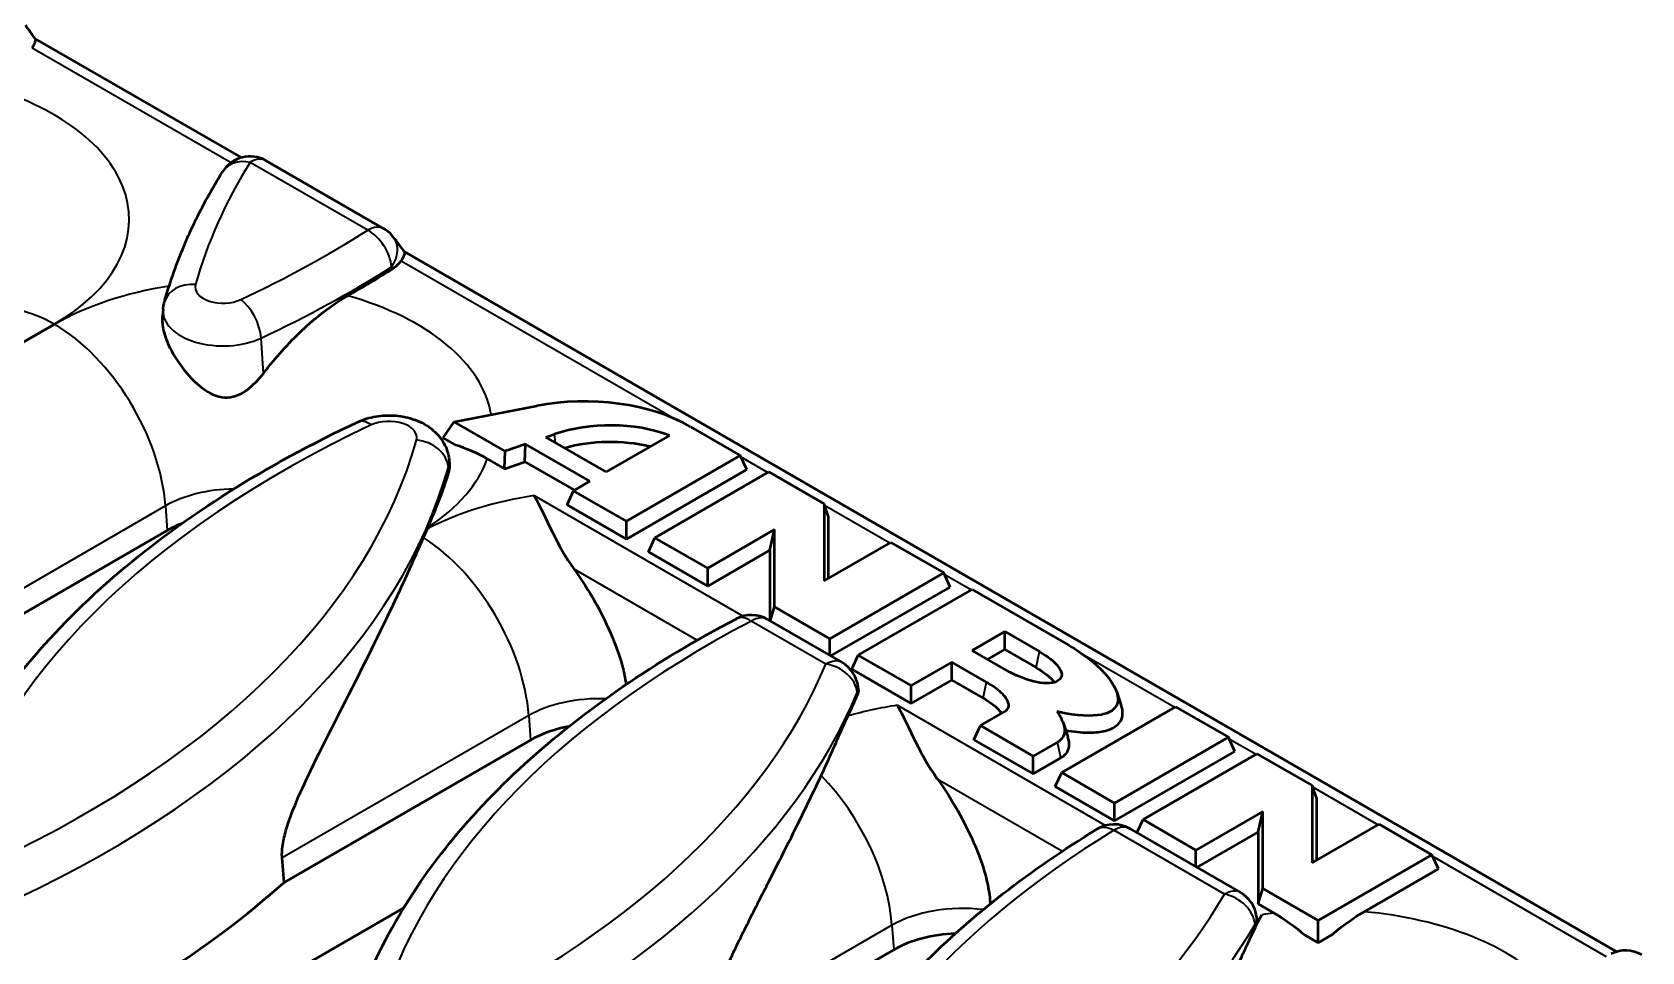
# Model space of a CAD drawing. Header units: millimetres. Extents: x 0 to 1485, y 0 to 1050.
# Drawn here: x 364.2 to 401.5, y 161.43 to 182.74 of the extents above; entities that cross this region are included whole.
import ezdxf

# ---------------------------------------------------------------- set-up
doc = ezdxf.new("R2010")
doc.units = ezdxf.units.MM
doc.header["$LTSCALE"] = 2.5
doc.layers.add('Sichtbar (ISO)', color=7, linetype='Continuous', lineweight=50)
doc.layers.add('Sichtbar schmal (ISO)', color=7, linetype='Continuous', lineweight=35)

msp = doc.modelspace()

# ---------------------------------------------------------------- linework, layer by layer
at = {"layer": 'Sichtbar (ISO)'}
for p, q in [((369.047, 179.835), (364.26, 182.598)), ((369.622, 179.761), (372.349, 178.187)), ((400.926, 161.429), (372.82, 177.656)), ((367.231, 176.325), (367.215, 176.177)), ((373.974, 173.712), (375.89, 174.081)), ((373.726, 173.338), (373.974, 173.712)), ((375.161, 173.027), (373.974, 173.712)), ((379.455, 173.595), (380.608, 172.93)), ((373.993, 173.184), (373.726, 173.338)), ((375.633, 173.19), (375.161, 173.027)), ((375.616, 172.786), (375.633, 173.19)), ((377.121, 172.331), (375.633, 173.19)), ((376.103, 173.353), (376.299, 173.421)), ((377.498, 172.548), (376.103, 173.353)), ((378.967, 173.396), (377.498, 172.548)), ((373.858, 172.839), (373.872, 172.709)), ((374.744, 172.854), (375.145, 172.622)), ((375.145, 172.622), (375.161, 173.027)), ((375.145, 172.622), (375.616, 172.786)), ((375.616, 172.786), (376.763, 172.124)), ((380.608, 172.93), (377.969, 171.406)), ((380.76, 172.603), (380.608, 172.93)), ((377.969, 170.992), (380.76, 172.603)), ((378.63, 171.024), (381.269, 172.548)), ((381.269, 172.548), (382.549, 171.809)), ((376.593, 171.786), (376.744, 172.113)), ((376.744, 172.113), (377.121, 172.331)), ((377.969, 171.406), (376.744, 172.113)), ((376.593, 171.786), (377.969, 170.992)), ((382.656, 171.508), (382.549, 171.809)), ((382.549, 171.809), (382.549, 170.021)), ((377.969, 170.992), (377.969, 171.406)), ((382.656, 170.083), (382.656, 171.508)), ((367.329, 171.194), (360.137, 167.041)), ((378.478, 170.698), (378.63, 171.024)), ((379.855, 170.317), (378.63, 171.024)), ((381.403, 171.211), (379.855, 170.317)), ((381.296, 170.735), (381.403, 171.211)), ((381.403, 169.423), (381.403, 171.211)), ((382.549, 170.021), (384.097, 170.915)), ((384.097, 170.915), (385.322, 170.208)), ((378.478, 170.698), (379.855, 169.903)), ((379.855, 169.903), (381.296, 170.735)), ((381.296, 170.735), (381.296, 169.097)), ((379.855, 169.903), (379.855, 170.317)), ((385.322, 170.208), (382.683, 168.684)), ((385.474, 169.881), (385.322, 170.208)), ((382.705, 168.283), (385.474, 169.881)), ((383.344, 168.303), (385.983, 169.826)), ((385.983, 169.826), (388.151, 168.575)), ((381.302, 169.093), (381.403, 169.423)), ((382.683, 168.684), (381.403, 169.423)), ((381.239, 169.129), (382.967, 168.132)), ((382.683, 168.295), (382.683, 168.684)), ((385.982, 168.412), (386.737, 168.848)), ((386.737, 168.848), (387.539, 168.385)), ((386.737, 168.433), (386.737, 168.848)), ((383.192, 167.976), (383.344, 168.303)), ((384.569, 167.596), (383.344, 168.303)), ((386.784, 167.949), (385.982, 168.412)), ((386.341, 168.205), (386.737, 168.433)), ((386.737, 168.433), (387.463, 168.014)), ((383.192, 167.976), (384.569, 167.182)), ((385.512, 168.14), (384.569, 167.596)), ((386.313, 167.677), (385.512, 168.14)), ((385.512, 167.726), (385.512, 168.14)), ((383.336, 167.572), (383.343, 167.513)), ((384.569, 167.182), (385.512, 167.726)), ((384.569, 167.182), (384.569, 167.596)), ((385.512, 167.726), (386.238, 167.307)), ((389.333, 167.449), (389.438, 167.134)), ((386.172, 166.67), (386.738, 166.996)), ((388.058, 165.581), (390.697, 167.105)), ((390.697, 167.105), (391.922, 166.398)), ((386.021, 166.343), (386.172, 166.67)), ((387.397, 165.963), (386.172, 166.67)), ((388.095, 166.72), (388.2, 166.405)), ((391.922, 166.398), (389.283, 164.874)), ((392.073, 166.071), (391.922, 166.398)), ((375.747, 166.333), (370.036, 163.036)), ((386.021, 166.343), (387.397, 165.549)), ((387.962, 166.289), (387.397, 165.963)), ((389.283, 164.46), (392.073, 166.071)), ((389.944, 164.492), (392.583, 166.016)), ((392.583, 166.016), (393.863, 165.277)), ((387.397, 165.549), (387.397, 165.963)), ((387.397, 165.549), (388.038, 165.919)), ((387.906, 165.254), (388.058, 165.581)), ((387.906, 165.254), (389.283, 164.46)), ((389.283, 164.874), (388.058, 165.581)), ((393.97, 164.976), (393.863, 165.277)), ((393.863, 165.277), (393.863, 163.489)), ((393.97, 163.551), (393.97, 164.976)), ((389.283, 164.46), (389.283, 164.874)), ((392.717, 164.679), (391.168, 163.785)), ((392.609, 164.203), (392.717, 164.679)), ((392.717, 162.891), (392.717, 164.679)), ((389.64, 164.279), (392.204, 162.798)), ((389.801, 164.186), (389.944, 164.492)), ((391.168, 163.785), (389.944, 164.492)), ((391.19, 163.384), (392.609, 164.203)), ((392.609, 164.203), (392.609, 162.539)), ((393.863, 163.489), (395.411, 164.383)), ((395.411, 164.383), (396.636, 163.676)), ((391.168, 163.396), (391.168, 163.785)), ((370.036, 163.036), (369.99, 163.603)), ((396.636, 163.676), (393.997, 162.152)), ((396.787, 163.349), (396.636, 163.676)), ((395.064, 162.354), (396.787, 163.349)), ((392.609, 162.539), (392.717, 162.891)), ((393.997, 162.152), (392.717, 162.891)), ((368.208, 159.79), (372.809, 162.447)), ((392.609, 162.539), (392.983, 162.323)), ((392.573, 162.242), (392.581, 162.181)), ((393.997, 161.635), (393.997, 162.152)), ((393.997, 161.635), (393.696, 161.808)), ((394.318, 161.82), (393.997, 161.635)), ((384.165, 161.473), (379.936, 159.032))]:
    msp.add_line(p, q, dxfattribs=at)
for centre, start, end in [((369.247, 179.112), 60, 148.1054), ((371.974, 177.537), 36.6967, 60), ((380.864, 168.48), 60, 117.5886), ((382.592, 167.482), 6.8737, 60), ((389.265, 163.629), 60, 121.3558), ((391.829, 162.149), 7.1129, 60), ((401.126, 160.706), 60, 116.5304)]:
    msp.add_arc(centre, 0.75, start, end, dxfattribs=at)
for centre, major_axis, ratio, start_param, end_param in [((285.226, 227.319), (87.523, -69.96), 0.214492, 0.643111, 0.648598), ((295.521, 220.245), (87.376, -69.967), 0.213832, 0.681083, 0.686761), ((351.8, 188.163), (28.061, 0), 0.57735, 5.491071, 5.545012), ((376.992, 172.173), (3.484, 0), 0.57735, 0.785398, 1.892547), ((377.598, 172.171), (2.525, 0), 0.57735, 0.997983, 2.111216), ((377.598, 171.845), (2.418, 0), 0.57735, 1.181469, 2.023245), ((368.92, 170.275), (-2.25, 0), 0.57735, 5.300487, 5.497787), ((346.143, 175.177), (28.061, 0), 0.57735, 6.037109, 6.039532), ((356.042, 171.172), (28.061, 0), 0.57735, 6.01589, 6.047069), ((377.338, 165.415), (-2.25, 0), 0.57735, 5.029774, 5.497787), ((346.143, 171.911), (28.411, 0), 0.57735, 5.542918, 5.711515), ((365.942, 167.168), (28.061, 0), 0.57735, 5.959368, 5.977074), ((385.756, 160.555), (-2.25, 0), 0.57735, 4.783492, 5.497787)]:
    msp.add_ellipse(centre, major_axis=major_axis, ratio=ratio, start_param=start_param, end_param=end_param, dxfattribs=at)
for points, knots in [([(364.264, 182.593), (364.266, 182.59), (364.267, 182.587), (364.276, 182.564), (364.27, 182.529), (364.237, 182.45), (364.22, 182.418), (364.198, 182.38)], [0.071623, 0.071623, 0.071623, 0.071623, 0.0839687, 0.0839687, 0.1618309, 0.1618309, 0.2033468, 0.2033468, 0.2033468, 0.2033468]), ([(367.261, 176.482), (367.319, 176.69), (367.383, 176.896), (367.525, 177.307), (367.602, 177.512), (367.77, 177.918), (367.86, 178.12), (368.053, 178.522), (368.156, 178.721), (368.374, 179.117), (368.489, 179.313), (368.61, 179.508)], [5.6570493, 5.6570493, 5.6570493, 5.6570493, 5.6941829, 5.6941829, 5.7313165, 5.7313165, 5.7684501, 5.7684501, 5.8055837, 5.8055837, 5.8427174, 5.8427174, 5.8427174, 5.8427174]), ([(372.823, 177.652), (372.827, 177.646), (372.829, 177.638), (372.827, 177.601), (372.814, 177.564), (372.776, 177.492), (372.763, 177.469), (372.748, 177.444)], [0.0671788, 0.0671788, 0.0671788, 0.0671788, 0.1015583, 0.1015583, 0.1727083, 0.1727083, 0.2004343, 0.2004343, 0.2004343, 0.2004343]), ([(372.748, 177.444), (372.747, 177.443), (372.747, 177.442), (372.704, 177.375), (372.639, 177.313), (372.556, 177.261)], [0.16351239, 0.16351239, 0.16351239, 0.16351239, 0.16465062, 0.16465062, 0.23787914, 0.23787914, 0.23787914, 0.23787914]), ([(367.231, 176.325), (367.232, 176.336), (367.234, 176.347), (367.237, 176.368), (367.238, 176.379), (367.242, 176.4), (367.244, 176.41), (367.248, 176.431), (367.251, 176.441), (367.256, 176.462), (367.259, 176.472), (367.261, 176.482)], [5.5596905, 5.5596905, 5.5596905, 5.5596905, 5.57916226, 5.57916226, 5.59863402, 5.59863402, 5.61810578, 5.61810578, 5.63757754, 5.63757754, 5.6570493, 5.6570493, 5.6570493, 5.6570493]), ([(369.556, 174.832), (369.644, 174.947), (369.735, 175.059), (370.117, 175.511), (370.424, 175.822), (370.996, 176.303), (371.252, 176.485), (371.508, 176.631)], [-0.647367, -0.647367, -0.647367, -0.647367, -0.5599966, -0.5599966, -0.287272, -0.287272, -0.0710423, -0.0710423, -0.0710423, -0.0710423]), ([(367.215, 176.177), (367.205, 176.079), (367.211, 175.975), (367.258, 175.738), (367.305, 175.606), (367.428, 175.345), (367.502, 175.217), (367.686, 174.95), (367.799, 174.81), (368.048, 174.559), (368.183, 174.45), (368.408, 174.33), (368.499, 174.296), (368.684, 174.268), (368.772, 174.272), (368.958, 174.319), (369.061, 174.367), (369.307, 174.545), (369.438, 174.679), (369.556, 174.832)], [-1.052291, -1.052291, -1.052291, -1.052291, -0.94341, -0.94341, -0.81425, -0.81425, -0.689097, -0.689097, -0.544439, -0.544439, -0.396939, -0.396939, -0.305806, -0.305806, -0.221649, -0.221649, -0.126325, -0.126325, -0.008747, -0.008747, -0.008747, -0.008747]), ([(371.739, 173.705), (371.877, 173.769), (372.018, 173.81), (372.313, 173.86), (372.466, 173.866), (372.771, 173.841), (372.922, 173.81), (373.216, 173.702), (373.36, 173.627), (373.596, 173.424), (373.693, 173.31), (373.811, 173.068), (373.845, 172.956), (373.858, 172.839)], [0.102537, 0.102537, 0.102537, 0.102537, 0.502627, 0.502627, 0.927097, 0.927097, 1.350551, 1.350551, 1.766423, 1.766423, 2.082244, 2.082244, 2.294291, 2.294291, 2.294291, 2.294291]), ([(361.604, 163.496), (361.831, 164.31), (362.159, 165.111), (363.007, 166.666), (363.527, 167.42), (364.741, 168.869), (365.436, 169.564), (366.986, 170.881), (367.84, 171.504), (369.689, 172.668), (370.684, 173.209), (371.739, 173.705)], [5.6570493, 5.6570493, 5.6570493, 5.6570493, 5.8027839, 5.8027839, 5.9485186, 5.9485186, 6.0942532, 6.0942532, 6.2399879, 6.2399879, 6.3857225, 6.3857225, 6.3857225, 6.3857225]), ([(373.375, 171.268), (373.47, 171.49), (373.558, 171.701), (373.718, 172.117), (373.791, 172.326), (373.855, 172.543)], [-0.5242711, -0.5242711, -0.5242711, -0.5242711, -0.2798483, -0.2798483, -0.0394354, -0.0394354, -0.0394354, -0.0394354]), ([(373.855, 172.543), (373.866, 172.58), (373.872, 172.616), (373.874, 172.671), (373.874, 172.69), (373.872, 172.709)], [-0.9295399, -0.9295399, -0.9295399, -0.9295399, -0.88602861, -0.88602861, -0.86201413, -0.86201413, -0.86201413, -0.86201413]), ([(375.83, 172.001), (375.831, 172), (375.831, 171.998), (375.968, 171.756), (376.1, 171.459), (376.403, 170.852), (376.558, 170.567), (376.752, 170.299)], [-0.4382836, -0.4382836, -0.4382836, -0.4382836, -0.4371891, -0.4371891, -0.2038015, -0.2038015, 0, 0, 0, 0]), ([(369.99, 163.603), (369.982, 163.706), (369.99, 163.828), (370.034, 164.081), (370.07, 164.212), (370.189, 164.593), (370.3, 164.862), (370.534, 165.384), (370.656, 165.638), (371.168, 166.678), (371.6, 167.501), (372.377, 169.069), (372.725, 169.807), (373.095, 170.63), (373.184, 170.831), (373.269, 171.026)], [3.140553, 3.140553, 3.140553, 3.140553, 3.213498, 3.213498, 3.287887, 3.287887, 3.453201, 3.453201, 3.618515, 3.618515, 4.213021, 4.213021, 4.807527, 4.807527, 5.002595, 5.002595, 5.002595, 5.002595]), ([(376.752, 170.299), (376.756, 170.294), (376.76, 170.289), (376.936, 170.045), (377.097, 169.792), (377.485, 169.108), (377.739, 168.547), (377.909, 167.926), (377.942, 167.768), (377.961, 167.623)], [1.5956649, 1.5956649, 1.5956649, 1.5956649, 1.5992121, 1.5992121, 1.7651318, 1.7651318, 2.0728556, 2.0728556, 2.1608927, 2.1608927, 2.1608927, 2.1608927]), ([(371.504, 159.491), (371.714, 160.247), (372.012, 160.99), (372.773, 162.439), (373.236, 163.144), (374.315, 164.503), (374.931, 165.158), (376.303, 166.409), (377.06, 167.004), (378.698, 168.127), (379.58, 168.655), (380.517, 169.144)], [5.6570493, 5.6570493, 5.6570493, 5.6570493, 5.7922359, 5.7922359, 5.9274225, 5.9274225, 6.0626092, 6.0626092, 6.1977958, 6.1977958, 6.3329824, 6.3329824, 6.3329824, 6.3329824]), ([(387.539, 168.385), (387.734, 168.272), (387.977, 168.078), (388.084, 167.853), (388.031, 167.743), (387.895, 167.664), (387.705, 167.634), (387.315, 167.696), (386.979, 167.836), (386.784, 167.949)], [-1.570796, -1.570796, -1.570796, -1.570796, -0.785398, -0.392699, 0, 0, 0.392699, 0.785398, 1.570796, 1.570796, 1.570796, 1.570796]), ([(388.151, 168.575), (388.537, 168.352), (389.196, 167.841), (389.429, 167.276), (389.261, 167.017), (388.924, 166.871), (388.386, 166.894), (387.966, 166.99), (387.947, 166.994)], [-1.570796, -1.570796, -1.570796, -1.570796, -0.972259, -0.373721, -0.074452, 0.224817, 0.823355, 0.852679, 0.852679, 0.852679, 0.852679]), ([(387.463, 168.014), (387.652, 167.905), (387.805, 167.782), (387.886, 167.673), (387.887, 167.672), (387.887, 167.672)], [0, 0, 0, 0, 0.1605224, 0.1605224, 0.1610766, 0.1610766, 0.1610766, 0.1610766]), ([(386.738, 166.996), (386.771, 167.015), (386.795, 167.039), (386.82, 167.08), (386.826, 167.097), (386.839, 167.174), (386.815, 167.236), (386.741, 167.343), (386.702, 167.386), (386.612, 167.471), (386.561, 167.513), (386.446, 167.596), (386.381, 167.638), (386.313, 167.677)], [-3.141593, -3.141593, -3.141593, -3.141593, -2.951123, -2.951123, -2.825307, -2.825307, -2.389571, -2.389571, -2.110026, -2.110026, -1.844728, -1.844728, -1.570796, -1.570796, -1.570796, -1.570796]), ([(384.248, 167.141), (384.249, 167.139), (384.249, 167.138), (384.385, 166.897), (384.516, 166.603), (384.819, 165.995), (384.974, 165.709), (385.17, 165.439)], [-0.4382848, -0.4382848, -0.4382848, -0.4382848, -0.437185, -0.437185, -0.2052638, -0.2052638, 0, 0, 0, 0]), ([(386.238, 167.307), (386.427, 167.197), (386.579, 167.075), (386.663, 166.962), (386.665, 166.959), (386.667, 166.956)], [0, 0, 0, 0, 0.1605224, 0.1605224, 0.1653043, 0.1653043, 0.1653043, 0.1653043]), ([(388.148, 166.56), (388.335, 166.527), (388.509, 166.509), (388.791, 166.507), (388.917, 166.516), (389.115, 166.559), (389.189, 166.585), (389.311, 166.652), (389.357, 166.69), (389.433, 166.784), (389.455, 166.841), (389.477, 166.975), (389.464, 167.056), (389.438, 167.134)], [0.0536558, 0.0536558, 0.0536558, 0.0536558, 0.1807143, 0.1807143, 0.2809572, 0.2809572, 0.3516011, 0.3516011, 0.4172388, 0.4172388, 0.4971729, 0.4971729, 0.6066585, 0.6066585, 0.6066585, 0.6066585]), ([(382.483, 165.51), (382.64, 165.844), (382.791, 166.196), (382.993, 166.648), (383.049, 166.773), (383.106, 166.893)], [-1.0423618, -1.0423618, -1.0423618, -1.0423618, -0.6616374, -0.6616374, -0.5195843, -0.5195843, -0.5195843, -0.5195843]), ([(387.947, 166.994), (387.947, 166.994), (388.067, 166.827), (388.182, 166.522), (388.062, 166.347), (387.962, 166.289)], [-0.8221335, -0.8221335, -0.8221335, -0.8221335, -0.8217705, -0.4108853, 0, 0, 0, 0]), ([(388.038, 165.919), (388.092, 165.95), (388.133, 165.986), (388.201, 166.076), (388.221, 166.131), (388.237, 166.258), (388.224, 166.333), (388.2, 166.405)], [0, 0, 0, 0, 0.0454639, 0.0454639, 0.1024837, 0.1024837, 0.1778512, 0.1778512, 0.1778512, 0.1778512]), ([(379.89, 159.598), (379.88, 159.715), (379.891, 159.84), (379.939, 160.098), (379.976, 160.233), (380.108, 160.64), (380.225, 160.916), (380.48, 161.481), (380.636, 161.8), (380.954, 162.434), (381.115, 162.749), (381.587, 163.678), (381.887, 164.272), (382.256, 165.032), (382.371, 165.272), (382.483, 165.51)], [2.521515, 2.521515, 2.521515, 2.521515, 2.604849, 2.604849, 2.689631, 2.689631, 2.859195, 2.859195, 3.080555, 3.080555, 3.301915, 3.301915, 3.744636, 3.744636, 3.946718, 3.946718, 3.946718, 3.946718]), ([(385.17, 165.439), (385.174, 165.434), (385.178, 165.429), (385.354, 165.185), (385.515, 164.932), (385.903, 164.248), (386.157, 163.687), (386.34, 163.017), (386.383, 162.792), (386.396, 162.587), (386.397, 162.561), (386.398, 162.535)], [1.5956649, 1.5956649, 1.5956649, 1.5956649, 1.5992121, 1.5992121, 1.7651318, 1.7651318, 2.0728556, 2.0728556, 2.1924452, 2.1924452, 2.2091997, 2.2091997, 2.2091997, 2.2091997]), ([(381.403, 155.487), (381.59, 156.156), (381.845, 156.816), (382.486, 158.108), (382.872, 158.739), (383.766, 159.964), (384.275, 160.558), (385.405, 161.701), (386.028, 162.251), (387.376, 163.3), (388.102, 163.799), (388.875, 164.27)], [5.6570493, 5.6570493, 5.6570493, 5.6570493, 5.7768859, 5.7768859, 5.8967224, 5.8967224, 6.016559, 6.016559, 6.1363955, 6.1363955, 6.2562321, 6.2562321, 6.2562321, 6.2562321]), ([(391.565, 159.83), (391.784, 160.266), (392.002, 160.797), (392.373, 161.635), (392.533, 161.983), (392.698, 162.285)], [-1.516692, -1.516692, -1.516692, -1.516692, -0.9730035, -0.9730035, -0.6389397, -0.6389397, -0.6389397, -0.6389397]), ([(394.318, 161.82), (394.334, 161.834), (394.351, 161.848), (394.598, 162.056), (394.839, 162.224), (395.064, 162.354)], [5.2438675, 5.2438675, 5.2438675, 5.2438675, 5.2575065, 5.2575065, 5.4483105, 5.4483105, 5.4483105, 5.4483105]), ([(392.581, 162.181), (392.582, 162.176), (392.582, 162.171), (392.586, 162.113), (392.573, 162.062), (392.544, 162.013)], [0.10692669, 0.10692669, 0.10692669, 0.10692669, 0.11236078, 0.11236078, 0.16625153, 0.16625153, 0.16625153, 0.16625153])]:
    msp.add_open_spline(points, degree=3, knots=knots, dxfattribs=at)
for points in [[(373.993, 173.184), (374.254, 173.103), (374.511, 172.988), (374.744, 172.854)], [(373.269, 171.026), (373.299, 171.094), (373.328, 171.162), (373.358, 171.23)], [(383.343, 167.513), (383.349, 167.469), (383.342, 167.425), (383.324, 167.382)], [(392.983, 162.323), (393.216, 162.189), (393.461, 162.014), (393.696, 161.808)]]:
    msp.add_open_spline(points, degree=3, dxfattribs=at)
at = {"layer": 'Sichtbar schmal (ISO)'}
for p, q in [((364.198, 182.38), (368.807, 179.719)), ((371.974, 178.15), (369.247, 179.724)), ((372.748, 177.444), (379.12, 173.765)), ((363.462, 175.244), (364.716, 175.968)), ((364.705, 175.974), (363.47, 175.261)), ((369.556, 174.832), (369.503, 175.651)), ((376.328, 173.223), (376.299, 173.421)), ((380.623, 172.898), (381.249, 172.536)), ((373.855, 172.543), (373.843, 172.662)), ((375.83, 172.001), (380.673, 169.205)), ((367.287, 171.763), (360.091, 167.608)), ((367.287, 171.763), (367.329, 171.194)), ((382.56, 171.779), (384.077, 170.903)), ((376.752, 170.299), (379.611, 168.649)), ((385.337, 170.176), (385.963, 169.815)), ((382.592, 168.095), (380.864, 169.092)), ((387.463, 168.014), (387.539, 168.385)), ((388.535, 168.33), (390.677, 167.093)), ((386.238, 167.307), (386.313, 167.677)), ((384.248, 167.141), (389.074, 164.354)), ((375.705, 166.903), (369.99, 163.603)), ((375.705, 166.903), (375.747, 166.333)), ((388.038, 165.919), (387.962, 166.289)), ((391.937, 166.366), (392.562, 166.004)), ((385.17, 165.439), (388.076, 163.762)), ((393.873, 165.247), (395.391, 164.371)), ((391.829, 162.761), (389.265, 164.242)), ((396.651, 163.644), (400.676, 161.32)), ((384.123, 162.043), (379.89, 159.598)), ((384.123, 162.043), (384.165, 161.473))]:
    msp.add_line(p, q, dxfattribs=at)
for centre, major_axis, ratio, start_param, end_param in [((360.502, 178.401), (5.945, 0), 0.57735, 5.497787, 7.414736), ((369.247, 179.112), (0.375, 0.65), 0.57735, 0, 0.785398), ((394.946, 174.393), (-27.308, 0), 0.57735, 5.938255, 6.123923), ((369.247, 179.112), (-0.637, 0.396), 0.768404, 5.158436, 6.283185), ((351.8, 188.776), (27.308, 0), 0.57735, 5.39525, 5.543638), ((371.974, 177.537), (0.375, 0.65), 0.57735, 0, 0.785398), ((371.974, 177.537), (-0.401, 0.634), 0.603206, 3.990256, 5.473786), ((371.974, 177.537), (0.601, 0.448), 0.757071, 5.124987, 6.283185), ((351.8, 188.217), (-28.055, 0), 0.57735, 2.253657, 2.402046), ((368.92, 173.541), (5.945, 0), 0.57735, 1.834147, 2.356194), ((367.984, 176.281), (-0.723, 0.201), 0.806163, 4.933018, 6.283185), ((368.623, 176.834), (-0.647, 0), 0.57735, 6.123923, 8.536843), ((369.031, 175.932), (-0.319, 0.679), 0.515222, 4.060529, 5.544059), ((368.92, 173.541), (5.945, 0), 0.57735, 0.098357, 1.120357), ((364.705, 172.994), (-1.825, 3.161), 0.57735, 5.497787, 5.810007), ((368.623, 176.275), (-1.394, 0), 0.57735, 6.221282, 8.536843), ((364.716, 172.988), (-1.825, 3.161), 0.57735, 4.014257, 5.497787), ((389.289, 161.407), (-27.308, 0), 0.57735, 5.39525, 6.123923), ((372.058, 173.026), (-0.319, 0.679), 0.515222, 5.544059, 6.283185), ((372.466, 173.348), (0.647, 0), 0.57735, 6.123923, 8.536843), ((346.143, 175.789), (27.308, 0), 0.57735, 5.39525, 6.123923), ((373.105, 172.677), (0.723, -0.201), 0.806163, 0.307895, 1.791425), ((368.92, 173.541), (5.945, 0), 0.57735, 5.559544, 6.081619), ((372.466, 172.789), (1.394, 0), 0.57735, 6.123923, 6.345089), ((346.143, 175.23), (28.055, 0), 0.57735, 5.39525, 6.123923), ((368.92, 170.82), (-2.308, 0), 0.57735, 4.73341, 5.497787), ((377.338, 168.681), (5.945, 0), 0.57735, 1.827203, 2.304259), ((373.134, 168.127), (-1.825, 3.161), 0.57735, 4.014257, 5.445558), ((399.189, 157.402), (-27.308, 0), 0.57735, 5.44799, 6.123923), ((380.864, 168.48), (-0.347, 0.665), 0.547896, 5.521476, 6.283185), ((380.864, 168.48), (0.375, 0.65), 0.57735, 0, 0.785398), ((356.042, 171.785), (27.308, 0), 0.57735, 5.39525, 6.046951), ((382.592, 167.482), (0.375, 0.65), 0.57735, 0, 0.785398), ((382.592, 167.482), (0.692, -0.289), 0.793819, 0.406903, 1.890433), ((382.592, 167.482), (0.745, 0.09), 0.596561, 5.978601, 6.283185), ((356.042, 171.226), (28.055, 0), 0.57735, 5.39525, 6.046951), ((377.338, 165.96), (-2.308, 0), 0.57735, 4.648103, 5.497787), ((385.756, 163.821), (5.945, 0), 0.57735, 1.827203, 2.032692), ((381.552, 163.267), (-1.825, 3.161), 0.57735, 4.014257, 5.12886), ((409.088, 153.398), (-27.308, 0), 0.57735, 5.52474, 6.123923), ((389.265, 163.629), (-0.39, 0.64), 0.5927, 5.483942, 6.283185), ((389.265, 163.629), (0.375, 0.65), 0.57735, 0, 0.785398), ((365.942, 167.78), (27.308, 0), 0.57735, 5.39525, 5.959238), ((391.829, 162.149), (0.375, 0.65), 0.57735, 0, 0.785398), ((391.829, 162.149), (0.648, -0.377), 0.774028, 0.510253, 1.993783), ((385.756, 161.1), (-2.308, 0), 0.57735, 4.502014, 5.497787), ((394.174, 158.961), (5.945, 0), 0.57735, 1.772362, 1.821648), ((394.174, 158.961), (5.945, 0), 0.57735, 0.504855, 1.420526), ((365.942, 167.221), (28.055, 0), 0.57735, 5.39525, 5.959238), ((391.829, 162.149), (0.744, 0.093), 0.593433, 5.888853, 6.283185)]:
    msp.add_ellipse(centre, major_axis=major_axis, ratio=ratio, start_param=start_param, end_param=end_param, dxfattribs=at)
for points in [[(372.556, 177.261), (372.546, 177.274), (372.536, 177.287), (372.526, 177.3)], [(383.324, 167.382), (383.322, 167.4), (383.32, 167.417), (383.318, 167.435)], [(392.544, 162.013), (392.542, 162.03), (392.54, 162.048), (392.538, 162.065)]]:
    msp.add_open_spline(points, degree=3, dxfattribs=at)

doc.saveas('drawing.dxf')
